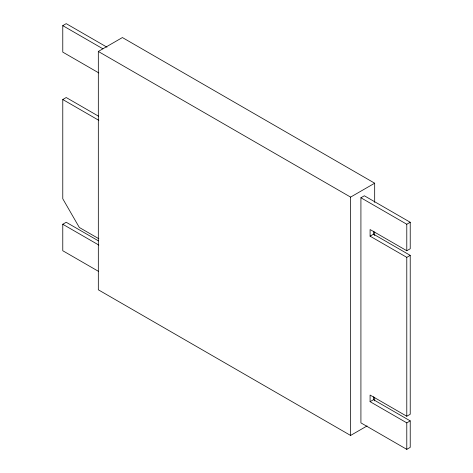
<?xml version="1.0" encoding="UTF-8"?>
<svg xmlns="http://www.w3.org/2000/svg" width="473" height="473" viewBox="0 0 473 473"><rect width="100%" height="100%" fill="white"/><g stroke="black" fill="none" stroke-linecap="round" stroke-linejoin="round"><path stroke-width="0.71" d="M98.833 72.937L62.773 52.119L62.773 25.637L66.214 23.65L106.987 47.188M367.072 425.937L350.599 435.45L98.319 289.795L98.319 51.456L122.401 37.55L374.681 183.205L374.681 202.391M98.839 238.735L79.31 227.46L62.773 198.761L62.773 99.519L66.214 97.533L98.479 116.163M98.449 271.331L62.773 250.737L62.773 224.255L66.214 222.269L98.479 240.893M98.319 51.456L350.599 197.105L374.681 183.205M360.917 197.767L364.358 195.781L410.227 222.263L410.227 248.745L406.786 250.731L370.093 229.547L370.093 236.169L406.786 257.353L410.227 255.367L410.227 414.259L406.786 416.246L370.093 395.061L370.093 401.683L406.786 422.868L410.227 420.881L410.227 447.363L406.786 449.35L360.917 422.868L360.917 197.767L406.786 224.249L410.227 222.263M370.093 236.169L373.534 234.182L410.227 255.367M370.093 401.683L373.534 399.697L410.227 420.881M62.773 25.637L102.907 48.808M62.773 99.519L98.833 120.343M62.773 224.255L98.833 245.073M406.786 224.249L406.786 250.731M406.786 257.353L406.786 416.246M406.786 422.868L406.786 449.35M374.681 231.906L374.681 235.595M374.681 397.196L374.681 400.885M373.534 231.238L373.534 234.182M373.534 396.752L373.534 399.697M350.599 197.105L350.599 435.45"/></g></svg>
